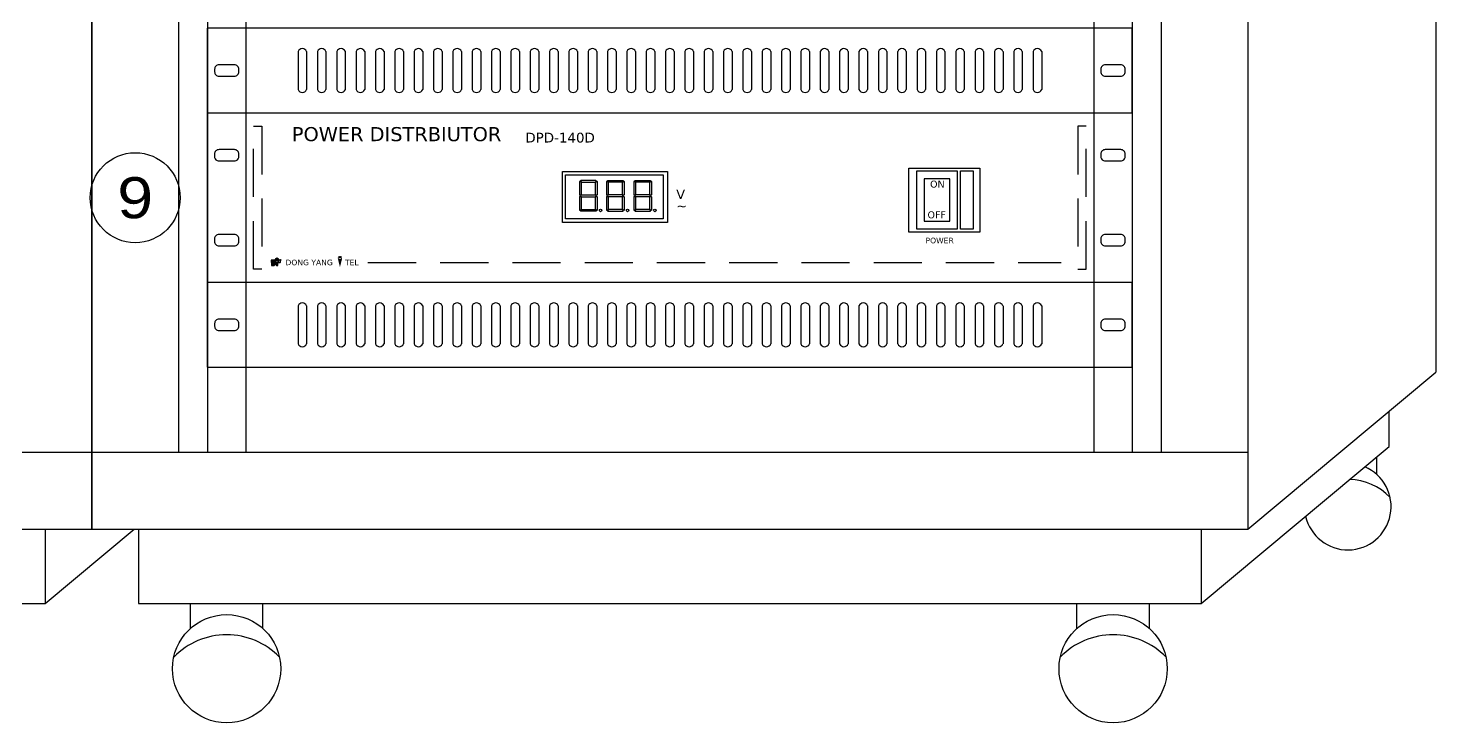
# Model space of a CAD drawing. Header units: millimetres. Extents: x 210163 to 420413, y -109 to 148391.
# Drawn here: x 277201 to 312271, y 28620 to 45927 of the extents above; entities that cross this region are included whole.
import ezdxf
from ezdxf.enums import TextEntityAlignment as Align

# ---------------------------------------------------------------- set-up
doc = ezdxf.new("R2010")
doc.units = ezdxf.units.MM
doc.header["$LTSCALE"] = 50
doc.header["$MEASUREMENT"] = 0
doc.linetypes.add('DASHED', pattern=[0.75, 0.5, -0.25])
doc.layers.get('0').update_dxf_attribs({"linetype": 'CONTINUOUS'})
for name, color, linetype in [('ARCHI', 7, 'CONTINUOUS'), ('LINE2', 7, 'DASHED'), ('TEXT', 7, 'CONTINUOUS')]:
    doc.layers.add(name, color=color, linetype=linetype)
doc.styles.add('GND', font='verdana_0.ttf')
doc.styles.add('UL', font='', dxfattribs={"height": 300})
doc.styles.get('UL').set_extended_font_data('HY울릉도L')

# ---------------------------------------------------------------- blocks, each defined once
blk = doc.blocks.new('Rack-2000')
at = {"lineweight": -3}
for p, q in [((1272.01, 64.79), (1272.01, 1964.22)), ((1872.01, 1964.22), (1872.01, 64.79)), ((1969.56, 1914.21), (1969.56, 146.24)), ((1317.01, 1908.79), (1317.01, 104.79)), ((1332.01, 1908.79), (1332.01, 104.79)), ((1352.01, 1908.79), (1352.01, 104.79)), ((1792.01, 1908.79), (1792.01, 104.79)), ((1812.01, 1908.79), (1812.01, 104.79)), ((1827.01, 1908.79), (1827.01, 104.79)), ((1872.01, 64.79), (1969.56, 146.24)), ((1945.32, 107.67), (1945.32, 125.99)), ((1272.01, 104.79), (1872.01, 104.79)), ((1847.76, 26.22), (1945.32, 107.67)), ((1938.93, 93.14), (1938.93, 102.34)), ((1272.01, 64.79), (1872.01, 64.79)), ((1296.25, 64.79), (1296.25, 26.22)), ((1847.76, 64.79), (1847.76, 26.22)), ((1296.25, 26.22), (1847.76, 26.22)), ((1323.15, 13.17), (1323.15, 26.22)), ((1360.77, 13.17), (1360.77, 26.22)), ((1783.25, 13.17), (1783.25, 26.22)), ((1820.87, 13.17), (1820.87, 26.22))]:
    blk.add_line(p, q, dxfattribs=at)
for centre in [(1341.96, -7.69), (1802.06, -7.69)]:
    blk.add_circle(centre, 28.09, dxfattribs=at)
for centre, radius, start, end in [((1923.88, 76.45), 22.47, 192.79672, 66.92147), ((1923.88, 59.95), 30.59, 44.13875, 88.30674), ((1341.96, -28.32), 38.24, 44.13875, 135.86125), ((1802.06, -28.32), 38.24, 44.13875, 135.86125)]:
    blk.add_arc(centre, radius, start, end, dxfattribs=at)
blk = doc.blocks.new('Rack2-2000')
at = {"lineweight": -3}
for p, q in [((1272.01, 1964.22), (1272.01, 64.79)), ((672.01, 104.79), (1272.01, 104.79)), ((672.01, 64.79), (1272.01, 64.79)), ((1247.76, 64.79), (1247.76, 26.22)), ((1247.76, 26.22), (1293.96, 64.79)), ((696.25, 26.22), (1247.76, 26.22))]:
    blk.add_line(p, q, dxfattribs=at)
blk = doc.blocks.new('POWER DISTRBIUTOR')
at = {"layer": 'TEXT', "lineweight": -3}
h = blk.add_hatch(color=254, dxfattribs=at)
edge = h.paths.add_edge_path()
edge.add_line((2131327.94, 1970947.2), (2131326.93, 1970947.2))
edge.add_line((2131326.93, 1970947.2), (2131326.93, 1970946.05))
edge.add_line((2131326.93, 1970946.05), (2131328.03, 1970946.05))
edge.add_ellipse((2131328.03, 1970945.78), major_axis=(0.195, 0.195), ratio=1, start_angle=225, end_angle=405, ccw=False)
edge.add_line((2131328.03, 1970945.5), (2131327.63, 1970945.5))
edge.add_line((2131327.63, 1970945.5), (2131327.63, 1970945.94))
edge.add_line((2131327.63, 1970945.94), (2131327.15, 1970945.94))
edge.add_line((2131327.15, 1970945.94), (2131327.15, 1970944.36))
edge.add_line((2131327.15, 1970944.36), (2131327.94, 1970944.36))
edge.add_ellipse((2131327.94, 1970945.78), major_axis=(1, 1), ratio=1, start_angle=225, end_angle=405)
h = blk.add_hatch(color=254, dxfattribs=at)
edge = h.paths.add_edge_path()
edge.add_ellipse((2131330.04, 1970947.55), major_axis=(-0.578, 0.578), ratio=1, start_angle=225, end_angle=405)
edge.add_arc((2131330.04, 1970947.55), 0.817, 180, 360)
h = blk.add_hatch(color=1, dxfattribs=at)
edge = h.paths.add_edge_path()
edge.add_ellipse((2131362.7, 1970948.44), major_axis=(1.19, 0), ratio=0.437659, start_angle=192.12239, end_angle=347.87761, ccw=False)
edge.add_line((2131361.53, 1970948.33), (2131362.7, 1970943.53))
edge.add_line((2131362.7, 1970943.53), (2131363.86, 1970948.33))
edge = h.paths.add_edge_path()
edge.add_ellipse((2131362.7, 1970948.82), major_axis=(1.19, 0), ratio=0.437659, start_angle=0, end_angle=360)
at = {"color": 1, "lineweight": -3}
for p, q in [((2131487.54, 1970980.59), (2131488, 1970981.06)), ((2131487.54, 1970980.59), (2131488, 1970980.13)), ((2131495.7, 1970980.59), (2131495.23, 1970981.06)), ((2131495.7, 1970980.59), (2131495.23, 1970980.13)), ((2131501.56, 1970980.59), (2131502.02, 1970981.06)), ((2131501.56, 1970980.59), (2131502.02, 1970980.13)), ((2131509.71, 1970980.59), (2131509.25, 1970981.06)), ((2131509.71, 1970980.59), (2131509.25, 1970980.13)), ((2131515.75, 1970980.59), (2131516.21, 1970981.06)), ((2131515.75, 1970980.59), (2131516.21, 1970980.13)), ((2131523.9, 1970980.59), (2131523.44, 1970981.06)), ((2131523.9, 1970980.59), (2131523.44, 1970980.13)), ((2131488, 1970980.13), (2131495.24, 1970980.13)), ((2131509.26, 1970980.13), (2131502.02, 1970980.13)), ((2131523.44, 1970980.13), (2131516.21, 1970980.13))]:
    blk.add_line(p, q, dxfattribs=at)
at = {"lineweight": -3}
for points in [[(2131293.91, 1971023.62), (2131773.91, 1971023.62), (2131773.91, 1970935.62), (2131293.91, 1970935.62)], [(2131661.86, 1970963.43), (2131683.21, 1970963.43), (2131683.21, 1970993.45), (2131661.86, 1970993.45)], [(2131665.9, 1970967.47), (2131679.17, 1970967.47), (2131679.17, 1970989.41), (2131665.9, 1970989.41)]]:
    blk.add_lwpolyline(points, close=True, dxfattribs=at)
for points in [[(2131297.62, 1971002.26), (2131297.62, 1971000.99, 0.414214), (2131299.92, 1970998.68), (2131307.9, 1970998.68, 0.414214), (2131310.2, 1971000.99), (2131310.2, 1971002.26, 0.414214), (2131307.9, 1971004.57), (2131299.92, 1971004.57, 0.414214)], [(2131757.62, 1971002.26), (2131757.62, 1971000.99, 0.414214), (2131759.92, 1970998.68), (2131767.9, 1970998.68, 0.414214), (2131770.2, 1971000.99), (2131770.2, 1971002.26, 0.414214), (2131767.9, 1971004.57), (2131759.92, 1971004.57, 0.414214)], [(2131297.62, 1970958.26), (2131297.62, 1970956.99, 0.414214), (2131299.92, 1970954.68), (2131307.9, 1970954.68, 0.414214), (2131310.2, 1970956.99), (2131310.2, 1970958.26, 0.414214), (2131307.9, 1970960.57), (2131299.92, 1970960.57, 0.414214)], [(2131757.62, 1970958.26), (2131757.62, 1970956.99, 0.414214), (2131759.92, 1970954.68), (2131767.9, 1970954.68, 0.414214), (2131770.2, 1970956.99), (2131770.2, 1970958.26, 0.414214), (2131767.9, 1970960.57), (2131759.92, 1970960.57, 0.414214)]]:
    blk.add_lwpolyline(points, format="xyb", close=True, dxfattribs=at)
at = {"color": 0, "lineweight": -3}
for points in [[(2131478.16, 1970993.14), (2131532.66, 1970993.14), (2131532.66, 1970966.72), (2131478.16, 1970966.72)], [(2131479.77, 1970991.53), (2131530.4, 1970991.53), (2131530.4, 1970968.65), (2131479.77, 1970968.65)], [(2131658.01, 1970994.97), (2131694.86, 1970994.97), (2131694.86, 1970961.66), (2131658.01, 1970961.66)], [(2131684.84, 1970993.62), (2131691.34, 1970993.62), (2131691.34, 1970963.28), (2131684.84, 1970963.28)]]:
    blk.add_lwpolyline(points, close=True, dxfattribs=at)
at = {"color": 1, "lineweight": -3}
for points in [[(2131487.08, 1970981.06), (2131487.38, 1970980.76), (2131488, 1970981.38), (2131488, 1970987.54), (2131487.3, 1970988.24), (2131487.08, 1970988.02)], [(2131487.46, 1970988.41), (2131488.16, 1970987.7), (2131495.07, 1970987.7), (2131495.78, 1970988.41), (2131495.56, 1970988.63), (2131487.68, 1970988.63)], [(2131496.16, 1970988.02), (2131496.16, 1970981.06), (2131495.86, 1970980.76), (2131495.24, 1970981.38), (2131495.24, 1970987.54), (2131495.94, 1970988.24)], [(2131501.1, 1970988.02), (2131501.1, 1970981.06), (2131501.4, 1970980.76), (2131502.02, 1970981.38), (2131502.02, 1970987.54), (2131501.32, 1970988.24)], [(2131509.8, 1970988.41), (2131509.09, 1970987.7), (2131502.18, 1970987.7), (2131501.48, 1970988.41), (2131501.7, 1970988.63), (2131509.58, 1970988.63)], [(2131510.18, 1970981.06), (2131509.88, 1970980.76), (2131509.26, 1970981.38), (2131509.26, 1970987.54), (2131509.96, 1970988.24), (2131510.18, 1970988.02)], [(2131515.28, 1970988.02), (2131515.28, 1970981.06), (2131515.59, 1970980.76), (2131516.21, 1970981.38), (2131516.21, 1970987.54), (2131515.5, 1970988.24)], [(2131523.98, 1970988.41), (2131523.28, 1970987.7), (2131516.37, 1970987.7), (2131515.67, 1970988.41), (2131515.89, 1970988.63), (2131523.76, 1970988.63)], [(2131524.37, 1970981.06), (2131524.06, 1970980.76), (2131523.44, 1970981.38), (2131523.44, 1970987.54), (2131524.15, 1970988.24), (2131524.37, 1970988.02)], [(2131487.3, 1970972.94), (2131488, 1970973.65), (2131488, 1970979.81), (2131487.38, 1970980.43), (2131487.08, 1970980.13), (2131487.08, 1970973.16)], [(2131488.16, 1970973.48), (2131495.07, 1970973.48), (2131495.78, 1970972.78), (2131495.56, 1970972.56), (2131487.68, 1970972.56), (2131487.46, 1970972.78)], [(2131495.94, 1970972.94), (2131495.24, 1970973.65), (2131495.24, 1970979.81), (2131495.86, 1970980.43), (2131496.16, 1970980.13), (2131496.16, 1970973.16)], [(2131501.32, 1970972.94), (2131502.02, 1970973.65), (2131502.02, 1970979.81), (2131501.4, 1970980.43), (2131501.1, 1970980.13), (2131501.1, 1970973.16)], [(2131509.09, 1970973.48), (2131502.18, 1970973.48), (2131501.48, 1970972.78), (2131501.7, 1970972.56), (2131509.58, 1970972.56), (2131509.8, 1970972.78)], [(2131509.96, 1970972.94), (2131509.26, 1970973.65), (2131509.26, 1970979.81), (2131509.88, 1970980.43), (2131510.18, 1970980.13), (2131510.18, 1970973.16)], [(2131515.5, 1970972.94), (2131516.21, 1970973.65), (2131516.21, 1970979.81), (2131515.59, 1970980.43), (2131515.28, 1970980.13), (2131515.28, 1970973.16)], [(2131523.28, 1970973.48), (2131516.37, 1970973.48), (2131515.67, 1970972.78), (2131515.89, 1970972.56), (2131523.76, 1970972.56), (2131523.98, 1970972.78)], [(2131524.15, 1970972.94), (2131523.44, 1970973.65), (2131523.44, 1970979.81), (2131524.06, 1970980.43), (2131524.37, 1970980.13), (2131524.37, 1970973.16)]]:
    blk.add_lwpolyline(points, close=True, dxfattribs=at)
for points in [[(2131488, 1970981.06), (2131495.24, 1970981.06)], [(2131509.26, 1970981.06), (2131502.02, 1970981.06)], [(2131523.44, 1970981.06), (2131516.21, 1970981.06)]]:
    blk.add_lwpolyline(points, dxfattribs=at)
for centre in [(2131497.97, 1970973.03), (2131511.99, 1970973.03), (2131526.17, 1970973.03)]:
    blk.add_circle(centre, 0.669, dxfattribs=at)
at = {"layer": 'LINE2', "color": 0, "lineweight": -3}
blk.add_line((2131377.22, 1970945.91), (2131737.06, 1970945.91), dxfattribs=at)
for points in [[(2131317.88, 1971016.75), (2131322.09, 1971016.75), (2131322.09, 1970942.5), (2131317.88, 1970942.5)], [(2131749.94, 1971016.75), (2131745.73, 1971016.75), (2131745.73, 1970942.5), (2131749.94, 1970942.5)]]:
    blk.add_lwpolyline(points, close=True, dxfattribs=at)
at = {"layer": 'TEXT', "color": 254, "lineweight": -3}
for p, q in [((2131329.09, 1970947.2), (2131327.94, 1970947.2)), ((2131329.25, 1970946.79), (2131329.25, 1970946.87)), ((2131329.55, 1970945.67), (2131329.55, 1970944.59)), ((2131330, 1970944.36), (2131329.78, 1970944.36)), ((2131330, 1970945.94), (2131330, 1970944.36))]:
    blk.add_line(p, q, dxfattribs=at)
blk.add_lwpolyline([(2131327.15, 1970945.94), (2131327.15, 1970944.36), (2131327.94, 1970944.36, 1), (2131327.94, 1970947.2), (2131326.93, 1970947.2), (2131326.93, 1970946.05), (2131328.03, 1970946.05, -1), (2131328.03, 1970945.5), (2131327.63, 1970945.5), (2131327.63, 1970945.94)], format="xyb", close=True, dxfattribs=at)
blk.add_lwpolyline([(2131331.91, 1970947.27), (2131331.81, 1970947.2), (2131330.99, 1970947.2, 0.613574), (2131330.83, 1970946.87), (2131330.83, 1970946.79, -0.478932), (2131330.07, 1970945.94), (2131330.07, 1970944.36), (2131330.29, 1970944.36, 0.414214), (2131330.53, 1970944.59), (2131330.53, 1970945.67, -0.414214), (2131330.91, 1970946.05), (2131331.63, 1970946.05, 0.414214), (2131331.86, 1970946.29), (2131331.86, 1970947.16), (2131331.97, 1970947.23)], format="xyb", dxfattribs=at)
blk.add_circle((2131330.04, 1970947.55), 0.817, dxfattribs=at)
for centre, radius, start, end in [((2131329.09, 1970946.99), 0.204, 323.87129, 90), ((2131329.97, 1970946.67), 0.73, 170.18467, 272.54965), ((2131329.17, 1970945.67), 0.384, 0, 62.50071), ((2131329.78, 1970944.59), 0.234, 180, 270)]:
    blk.add_arc(centre, radius, start, end, dxfattribs=at)
blk.add_ellipse((2131332.03, 1970947.34), major_axis=(0.133, 0.055), ratio=0.777783, start_param=3.935931, end_param=9.621882, dxfattribs=at)
at = {"color": 0, "lineweight": -3, "style": 'GND'}
for s, height, p in [('ON', 3.607, (2131668.96, 1970984.87)), ('V', 4.88, (2131537.23, 1970978.92)), ('~', 4.88, (2131537.23, 1970972.95)), ('OFF', 3.607, (2131667.63, 1970968.93)), ('POWER', 2.886, (2131666.6, 1970955.97))]:
    blk.add_text(s, height=height, dxfattribs=at).set_placement(p)
at = {"layer": 'TEXT', "lineweight": -3, "style": 'GND'}
for s, height, p in [('POWER DISTRBIUTOR', 7.3163, (2131337.72, 1971008.96)), ('DPD-140D', 5.073, (2131458.9, 1971008.27)), ('DONG YANG     TEL', 2.8815, (2131334.41, 1970944.58))]:
    blk.add_text(s, height=height, dxfattribs=at).set_placement(p)
blk = doc.blocks.new('Blank(1)')
at = {"lineweight": -3}
for p, q in [((10150.17, 3783.99), (10150.17, 3827.99)), ((10630.17, 3827.99), (10150.17, 3827.99)), ((10630.17, 3783.99), (10630.17, 3827.99)), ((10197.19, 3815.87), (10197.19, 3796.11)), ((10150.17, 3783.99), (10630.17, 3783.99))]:
    blk.add_line(p, q, dxfattribs=at)
at = {"color": 0, "lineweight": -3}
for p, q in [((10201.65, 3815.87), (10201.65, 3796.11)), ((10207.23, 3815.87), (10207.23, 3796.11)), ((10207.23, 3815.87), (10207.23, 3796.11)), ((10211.69, 3815.87), (10211.69, 3796.11)), ((10211.69, 3815.87), (10211.69, 3796.11)), ((10217.26, 3815.87), (10217.26, 3796.11)), ((10217.26, 3815.87), (10217.26, 3796.11)), ((10221.73, 3815.87), (10221.73, 3796.11)), ((10221.73, 3815.87), (10221.73, 3796.11)), ((10227.3, 3815.87), (10227.3, 3796.11)), ((10227.3, 3815.87), (10227.3, 3796.11)), ((10231.77, 3815.87), (10231.77, 3796.11)), ((10231.77, 3815.87), (10231.77, 3796.11)), ((10237.34, 3815.87), (10237.34, 3796.11)), ((10237.34, 3815.87), (10237.34, 3796.11)), ((10241.81, 3815.87), (10241.81, 3796.11)), ((10241.81, 3815.87), (10241.81, 3796.11)), ((10247.38, 3815.87), (10247.38, 3796.11)), ((10247.38, 3815.87), (10247.38, 3796.11)), ((10251.85, 3815.87), (10251.85, 3796.11)), ((10251.85, 3815.87), (10251.85, 3796.11)), ((10257.42, 3815.87), (10257.42, 3796.11)), ((10257.42, 3815.87), (10257.42, 3796.11)), ((10261.89, 3815.87), (10261.89, 3796.11)), ((10261.89, 3815.87), (10261.89, 3796.11)), ((10267.46, 3815.87), (10267.46, 3796.11)), ((10267.46, 3815.87), (10267.46, 3796.11)), ((10271.93, 3815.87), (10271.93, 3796.11)), ((10271.93, 3815.87), (10271.93, 3796.11)), ((10277.5, 3815.87), (10277.5, 3796.11)), ((10277.5, 3815.87), (10277.5, 3796.11)), ((10281.97, 3815.87), (10281.97, 3796.11)), ((10281.97, 3815.87), (10281.97, 3796.11)), ((10287.54, 3815.87), (10287.54, 3796.11)), ((10287.54, 3815.87), (10287.54, 3796.11)), ((10292, 3815.87), (10292, 3796.11)), ((10292, 3815.87), (10292, 3796.11)), ((10297.58, 3815.87), (10297.58, 3796.11)), ((10297.58, 3815.87), (10297.58, 3796.11)), ((10302.04, 3815.87), (10302.04, 3796.11)), ((10302.04, 3815.87), (10302.04, 3796.11)), ((10307.62, 3815.87), (10307.62, 3796.11)), ((10307.62, 3815.87), (10307.62, 3796.11)), ((10312.08, 3815.87), (10312.08, 3796.11)), ((10312.08, 3815.87), (10312.08, 3796.11)), ((10317.66, 3815.87), (10317.66, 3796.11)), ((10317.66, 3815.87), (10317.66, 3796.11)), ((10322.12, 3815.87), (10322.12, 3796.11)), ((10322.12, 3815.87), (10322.12, 3796.11)), ((10327.7, 3815.87), (10327.7, 3796.11)), ((10327.7, 3815.87), (10327.7, 3796.11)), ((10332.16, 3815.87), (10332.16, 3796.11)), ((10332.16, 3815.87), (10332.16, 3796.11)), ((10337.74, 3815.87), (10337.74, 3796.11)), ((10337.74, 3815.87), (10337.74, 3796.11)), ((10342.2, 3815.87), (10342.2, 3796.11)), ((10342.2, 3815.87), (10342.2, 3796.11)), ((10347.78, 3815.87), (10347.78, 3796.11)), ((10347.78, 3815.87), (10347.78, 3796.11)), ((10352.24, 3815.87), (10352.24, 3796.11)), ((10352.24, 3815.87), (10352.24, 3796.11)), ((10357.82, 3815.87), (10357.82, 3796.11)), ((10357.82, 3815.87), (10357.82, 3796.11)), ((10362.28, 3815.87), (10362.28, 3796.11)), ((10362.28, 3815.87), (10362.28, 3796.11)), ((10367.85, 3815.87), (10367.85, 3796.11)), ((10367.85, 3815.87), (10367.85, 3796.11)), ((10372.32, 3815.87), (10372.32, 3796.11)), ((10372.32, 3815.87), (10372.32, 3796.11)), ((10377.89, 3815.87), (10377.89, 3796.11)), ((10377.89, 3815.87), (10377.89, 3796.11)), ((10382.36, 3815.87), (10382.36, 3796.11)), ((10382.36, 3815.87), (10382.36, 3796.11)), ((10387.93, 3815.87), (10387.93, 3796.11)), ((10387.93, 3815.87), (10387.93, 3796.11)), ((10392.4, 3815.87), (10392.4, 3796.11)), ((10392.4, 3815.87), (10392.4, 3796.11)), ((10397.97, 3815.87), (10397.97, 3796.11)), ((10397.97, 3815.87), (10397.97, 3796.11)), ((10402.44, 3815.87), (10402.44, 3796.11)), ((10402.44, 3815.87), (10402.44, 3796.11)), ((10408.01, 3815.87), (10408.01, 3796.11)), ((10408.01, 3815.87), (10408.01, 3796.11)), ((10412.48, 3815.87), (10412.48, 3796.11)), ((10412.48, 3815.87), (10412.48, 3796.11)), ((10418.05, 3815.87), (10418.05, 3796.11)), ((10418.05, 3815.87), (10418.05, 3796.11)), ((10422.52, 3815.87), (10422.52, 3796.11)), ((10422.52, 3815.87), (10422.52, 3796.11)), ((10428.09, 3815.87), (10428.09, 3796.11)), ((10428.09, 3815.87), (10428.09, 3796.11)), ((10432.55, 3815.87), (10432.55, 3796.11)), ((10432.55, 3815.87), (10432.55, 3796.11)), ((10438.13, 3815.87), (10438.13, 3796.11)), ((10438.13, 3815.87), (10438.13, 3796.11)), ((10442.59, 3815.87), (10442.59, 3796.11)), ((10442.59, 3815.87), (10442.59, 3796.11)), ((10448.17, 3815.87), (10448.17, 3796.11)), ((10448.17, 3815.87), (10448.17, 3796.11)), ((10452.63, 3815.87), (10452.63, 3796.11)), ((10452.63, 3815.87), (10452.63, 3796.11)), ((10458.21, 3815.87), (10458.21, 3796.11)), ((10458.21, 3815.87), (10458.21, 3796.11)), ((10462.67, 3815.87), (10462.67, 3796.11)), ((10462.67, 3815.87), (10462.67, 3796.11)), ((10468.25, 3815.87), (10468.25, 3796.11)), ((10468.25, 3815.87), (10468.25, 3796.11)), ((10472.71, 3815.87), (10472.71, 3796.11)), ((10472.71, 3815.87), (10472.71, 3796.11)), ((10478.29, 3815.87), (10478.29, 3796.11)), ((10478.29, 3815.87), (10478.29, 3796.11)), ((10482.75, 3815.87), (10482.75, 3796.11)), ((10482.75, 3815.87), (10482.75, 3796.11)), ((10488.33, 3815.87), (10488.33, 3796.11)), ((10488.33, 3815.87), (10488.33, 3796.11)), ((10492.79, 3815.87), (10492.79, 3796.11)), ((10492.79, 3815.87), (10492.79, 3796.11)), ((10498.37, 3815.87), (10498.37, 3796.11)), ((10498.37, 3815.87), (10498.37, 3796.11)), ((10502.83, 3815.87), (10502.83, 3796.11)), ((10502.83, 3815.87), (10502.83, 3796.11)), ((10508.4, 3815.87), (10508.4, 3796.11)), ((10508.4, 3815.87), (10508.4, 3796.11)), ((10508.4, 3815.87), (10508.4, 3796.11)), ((10508.4, 3815.87), (10508.4, 3796.11)), ((10512.87, 3815.87), (10512.87, 3796.11)), ((10512.87, 3815.87), (10512.87, 3796.11)), ((10512.87, 3815.87), (10512.87, 3796.11)), ((10512.87, 3815.87), (10512.87, 3796.11)), ((10518.44, 3815.87), (10518.44, 3796.11)), ((10518.44, 3815.87), (10518.44, 3796.11)), ((10518.44, 3815.87), (10518.44, 3796.11)), ((10522.91, 3815.87), (10522.91, 3796.11)), ((10522.91, 3815.87), (10522.91, 3796.11)), ((10522.91, 3815.87), (10522.91, 3796.11)), ((10528.48, 3815.87), (10528.48, 3796.11)), ((10528.48, 3815.87), (10528.48, 3796.11)), ((10532.95, 3815.87), (10532.95, 3796.11)), ((10532.95, 3815.87), (10532.95, 3796.11)), ((10538.52, 3815.87), (10538.52, 3796.11)), ((10538.52, 3815.87), (10538.52, 3796.11)), ((10542.99, 3815.87), (10542.99, 3796.11)), ((10542.99, 3815.87), (10542.99, 3796.11)), ((10548.56, 3815.87), (10548.56, 3796.11)), ((10548.56, 3815.87), (10548.56, 3796.11)), ((10553.03, 3815.87), (10553.03, 3796.11)), ((10553.03, 3815.87), (10553.03, 3796.11)), ((10558.6, 3815.87), (10558.6, 3796.11)), ((10558.6, 3815.87), (10558.6, 3796.11)), ((10563.07, 3815.87), (10563.07, 3796.11)), ((10563.07, 3815.87), (10563.07, 3796.11)), ((10568.64, 3815.87), (10568.64, 3796.11)), ((10568.64, 3815.87), (10568.64, 3796.11)), ((10573.1, 3815.87), (10573.1, 3796.11)), ((10573.1, 3815.87), (10573.1, 3796.11)), ((10578.68, 3815.87), (10578.68, 3796.11)), ((10583.14, 3815.87), (10583.14, 3796.11))]:
    blk.add_line(p, q, dxfattribs=at)
at = {"lineweight": -3}
for points in [[(10153.87, 3806.62), (10153.87, 3805.35, 0.414214), (10156.18, 3803.05), (10164.15, 3803.05, 0.414214), (10166.46, 3805.35), (10166.46, 3806.62, 0.414214), (10164.15, 3808.93), (10156.18, 3808.93, 0.414214)], [(10613.87, 3806.62), (10613.87, 3805.35, 0.414214), (10616.18, 3803.05), (10624.15, 3803.05, 0.414214), (10626.46, 3805.35), (10626.46, 3806.62, 0.414214), (10624.15, 3808.93), (10616.18, 3808.93, 0.414214)]]:
    blk.add_lwpolyline(points, format="xyb", close=True, dxfattribs=at)
at = {"color": 0, "lineweight": -3}
for centre, start, end in [((10199.42, 3814.99), 21.52651, 158.47349), ((10209.46, 3814.99), 21.52651, 158.47349), ((10209.46, 3814.99), 21.52651, 158.47349), ((10219.5, 3814.99), 21.52651, 158.47349), ((10219.5, 3814.99), 21.52651, 158.47349), ((10229.54, 3814.99), 21.52651, 158.47349), ((10229.54, 3814.99), 21.52651, 158.47349), ((10239.58, 3814.99), 21.52651, 158.47349), ((10239.58, 3814.99), 21.52651, 158.47349), ((10249.62, 3814.99), 21.52651, 158.47349), ((10249.62, 3814.99), 21.52651, 158.47349), ((10259.65, 3814.99), 21.52651, 158.47349), ((10259.65, 3814.99), 21.52651, 158.47349), ((10269.69, 3814.99), 21.52651, 158.47349), ((10269.69, 3814.99), 21.52651, 158.47349), ((10279.73, 3814.99), 21.52651, 158.47349), ((10279.73, 3814.99), 21.52651, 158.47349), ((10289.77, 3814.99), 21.52651, 158.47349), ((10289.77, 3814.99), 21.52651, 158.47349), ((10299.81, 3814.99), 21.52651, 158.47349), ((10299.81, 3814.99), 21.52651, 158.47349), ((10309.85, 3814.99), 21.52651, 158.47349), ((10309.85, 3814.99), 21.52651, 158.47349), ((10319.89, 3814.99), 21.52651, 158.47349), ((10319.89, 3814.99), 21.52651, 158.47349), ((10329.93, 3814.99), 21.52651, 158.47349), ((10329.93, 3814.99), 21.52651, 158.47349), ((10339.97, 3814.99), 21.52651, 158.47349), ((10339.97, 3814.99), 21.52651, 158.47349), ((10350.01, 3814.99), 21.52651, 158.47349), ((10350.01, 3814.99), 21.52651, 158.47349), ((10360.05, 3814.99), 21.52651, 158.47349), ((10360.05, 3814.99), 21.52651, 158.47349), ((10370.09, 3814.99), 21.52651, 158.47349), ((10370.09, 3814.99), 21.52651, 158.47349), ((10380.13, 3814.99), 21.52651, 158.47349), ((10380.13, 3814.99), 21.52651, 158.47349), ((10390.17, 3814.99), 21.52651, 158.47349), ((10390.17, 3814.99), 21.52651, 158.47349), ((10400.2, 3814.99), 21.52651, 158.47349), ((10400.2, 3814.99), 21.52651, 158.47349), ((10410.24, 3814.99), 21.52651, 158.47349), ((10410.24, 3814.99), 21.52651, 158.47349), ((10420.28, 3814.99), 21.52651, 158.47349), ((10420.28, 3814.99), 21.52651, 158.47349), ((10430.32, 3814.99), 21.52651, 158.47349), ((10430.32, 3814.99), 21.52651, 158.47349), ((10440.36, 3814.99), 21.52651, 158.47349), ((10440.36, 3814.99), 21.52651, 158.47349), ((10450.4, 3814.99), 21.52651, 158.47349), ((10450.4, 3814.99), 21.52651, 158.47349), ((10460.44, 3814.99), 21.52651, 158.47349), ((10460.44, 3814.99), 21.52651, 158.47349), ((10470.48, 3814.99), 21.52651, 158.47349), ((10470.48, 3814.99), 21.52651, 158.47349), ((10480.52, 3814.99), 21.52651, 158.47349), ((10480.52, 3814.99), 21.52651, 158.47349), ((10490.56, 3814.99), 21.52651, 158.47349), ((10490.56, 3814.99), 21.52651, 158.47349), ((10500.6, 3814.99), 21.52651, 158.47349), ((10500.6, 3814.99), 21.52651, 158.47349), ((10510.64, 3814.99), 21.52651, 158.47349), ((10510.64, 3814.99), 21.52651, 158.47349), ((10510.64, 3814.99), 21.52651, 158.47349), ((10510.64, 3814.99), 21.52651, 158.47349), ((10520.68, 3814.99), 21.52651, 158.47349), ((10520.68, 3814.99), 21.52651, 158.47349), ((10520.68, 3814.99), 21.52651, 158.47349), ((10530.72, 3814.99), 21.52651, 158.47349), ((10530.72, 3814.99), 21.52651, 158.47349), ((10540.75, 3814.99), 21.52651, 158.47349), ((10540.75, 3814.99), 21.52651, 158.47349), ((10550.79, 3814.99), 21.52651, 158.47349), ((10550.79, 3814.99), 21.52651, 158.47349), ((10560.83, 3814.99), 21.52651, 158.47349), ((10560.83, 3814.99), 21.52651, 158.47349), ((10570.87, 3814.99), 21.52651, 158.47349), ((10570.87, 3814.99), 21.52651, 158.47349), ((10580.91, 3814.99), 21.52651, 158.47349), ((10199.42, 3796.99), 201.52651, 338.47349), ((10209.46, 3796.99), 201.52651, 338.47349), ((10209.46, 3796.99), 201.52651, 338.47349), ((10219.5, 3796.99), 201.52651, 338.47349), ((10219.5, 3796.99), 201.52651, 338.47349), ((10229.54, 3796.99), 201.52651, 338.47349), ((10229.54, 3796.99), 201.52651, 338.47349), ((10239.58, 3796.99), 201.52651, 338.47349), ((10239.58, 3796.99), 201.52651, 338.47349), ((10249.62, 3796.99), 201.52651, 338.47349), ((10249.62, 3796.99), 201.52651, 338.47349), ((10259.65, 3796.99), 201.52651, 338.47349), ((10259.65, 3796.99), 201.52651, 338.47349), ((10269.69, 3796.99), 201.52651, 338.47349), ((10269.69, 3796.99), 201.52651, 338.47349), ((10279.73, 3796.99), 201.52651, 338.47349), ((10279.73, 3796.99), 201.52651, 338.47349), ((10289.77, 3796.99), 201.52651, 338.47349), ((10289.77, 3796.99), 201.52651, 338.47349), ((10299.81, 3796.99), 201.52651, 338.47349), ((10299.81, 3796.99), 201.52651, 338.47349), ((10309.85, 3796.99), 201.52651, 338.47349), ((10309.85, 3796.99), 201.52651, 338.47349), ((10319.89, 3796.99), 201.52651, 338.47349), ((10319.89, 3796.99), 201.52651, 338.47349), ((10329.93, 3796.99), 201.52651, 338.47349), ((10329.93, 3796.99), 201.52651, 338.47349), ((10339.97, 3796.99), 201.52651, 338.47349), ((10339.97, 3796.99), 201.52651, 338.47349), ((10350.01, 3796.99), 201.52651, 338.47349), ((10350.01, 3796.99), 201.52651, 338.47349), ((10360.05, 3796.99), 201.52651, 338.47349), ((10360.05, 3796.99), 201.52651, 338.47349), ((10370.09, 3796.99), 201.52651, 338.47349), ((10370.09, 3796.99), 201.52651, 338.47349), ((10380.13, 3796.99), 201.52651, 338.47349), ((10380.13, 3796.99), 201.52651, 338.47349), ((10390.17, 3796.99), 201.52651, 338.47349), ((10390.17, 3796.99), 201.52651, 338.47349), ((10400.2, 3796.99), 201.52651, 338.47349), ((10400.2, 3796.99), 201.52651, 338.47349), ((10410.24, 3796.99), 201.52651, 338.47349), ((10410.24, 3796.99), 201.52651, 338.47349), ((10420.28, 3796.99), 201.52651, 338.47349), ((10420.28, 3796.99), 201.52651, 338.47349), ((10430.32, 3796.99), 201.52651, 338.47349), ((10430.32, 3796.99), 201.52651, 338.47349), ((10440.36, 3796.99), 201.52651, 338.47349), ((10440.36, 3796.99), 201.52651, 338.47349), ((10450.4, 3796.99), 201.52651, 338.47349), ((10450.4, 3796.99), 201.52651, 338.47349), ((10460.44, 3796.99), 201.52651, 338.47349), ((10460.44, 3796.99), 201.52651, 338.47349), ((10470.48, 3796.99), 201.52651, 338.47349), ((10470.48, 3796.99), 201.52651, 338.47349), ((10480.52, 3796.99), 201.52651, 338.47349), ((10480.52, 3796.99), 201.52651, 338.47349), ((10490.56, 3796.99), 201.52651, 338.47349), ((10490.56, 3796.99), 201.52651, 338.47349), ((10500.6, 3796.99), 201.52651, 338.47349), ((10500.6, 3796.99), 201.52651, 338.47349), ((10510.64, 3796.99), 201.52651, 338.47349), ((10510.64, 3796.99), 201.52651, 338.47349), ((10510.64, 3796.99), 201.52651, 338.47349), ((10510.64, 3796.99), 201.52651, 338.47349), ((10520.68, 3796.99), 201.52651, 338.47349), ((10520.68, 3796.99), 201.52651, 338.47349), ((10520.68, 3796.99), 201.52651, 338.47349), ((10530.72, 3796.99), 201.52651, 338.47349), ((10530.72, 3796.99), 201.52651, 338.47349), ((10540.75, 3796.99), 201.52651, 338.47349), ((10540.75, 3796.99), 201.52651, 338.47349), ((10550.79, 3796.99), 201.52651, 338.47349), ((10550.79, 3796.99), 201.52651, 338.47349), ((10560.83, 3796.99), 201.52651, 338.47349), ((10560.83, 3796.99), 201.52651, 338.47349), ((10570.87, 3796.99), 201.52651, 338.47349), ((10570.87, 3796.99), 201.52651, 338.47349), ((10580.91, 3796.99), 201.52651, 338.47349)]:
    blk.add_arc(centre, 2.4, start, end, dxfattribs=at)

msp = doc.modelspace()

# ---------------------------------------------------------------- linework, layer by layer
at = {"layer": 'ARCHI', "color": 2, "lineweight": -3}
msp.add_circle((279868, 41703), 1121, dxfattribs=at)

# ---------------------------------------------------------------- block references
at = {"lineweight": -3, "xscale": 48, "yscale": 48, "zscale": 48}
for name, p in [('Rack2-2000', (217732, 30337)), ('Rack-2000', (217732, 30337)), ('Blank(1)', (-205540, -137816)), ('POWER DISTRBIUTOR', (-102020440, -94565319)), ('Blank(1)', (-205540, -144152))]:
    msp.add_blockref(name, p, dxfattribs=at)

# ---------------------------------------------------------------- texts
at = {"color": 1, "lineweight": -3, "style": 'UL', "width": 1.2}
msp.add_text('9', height=1022, dxfattribs=at).set_placement((279868, 41703), align=Align.MIDDLE)

doc.saveas('drawing.dxf')
